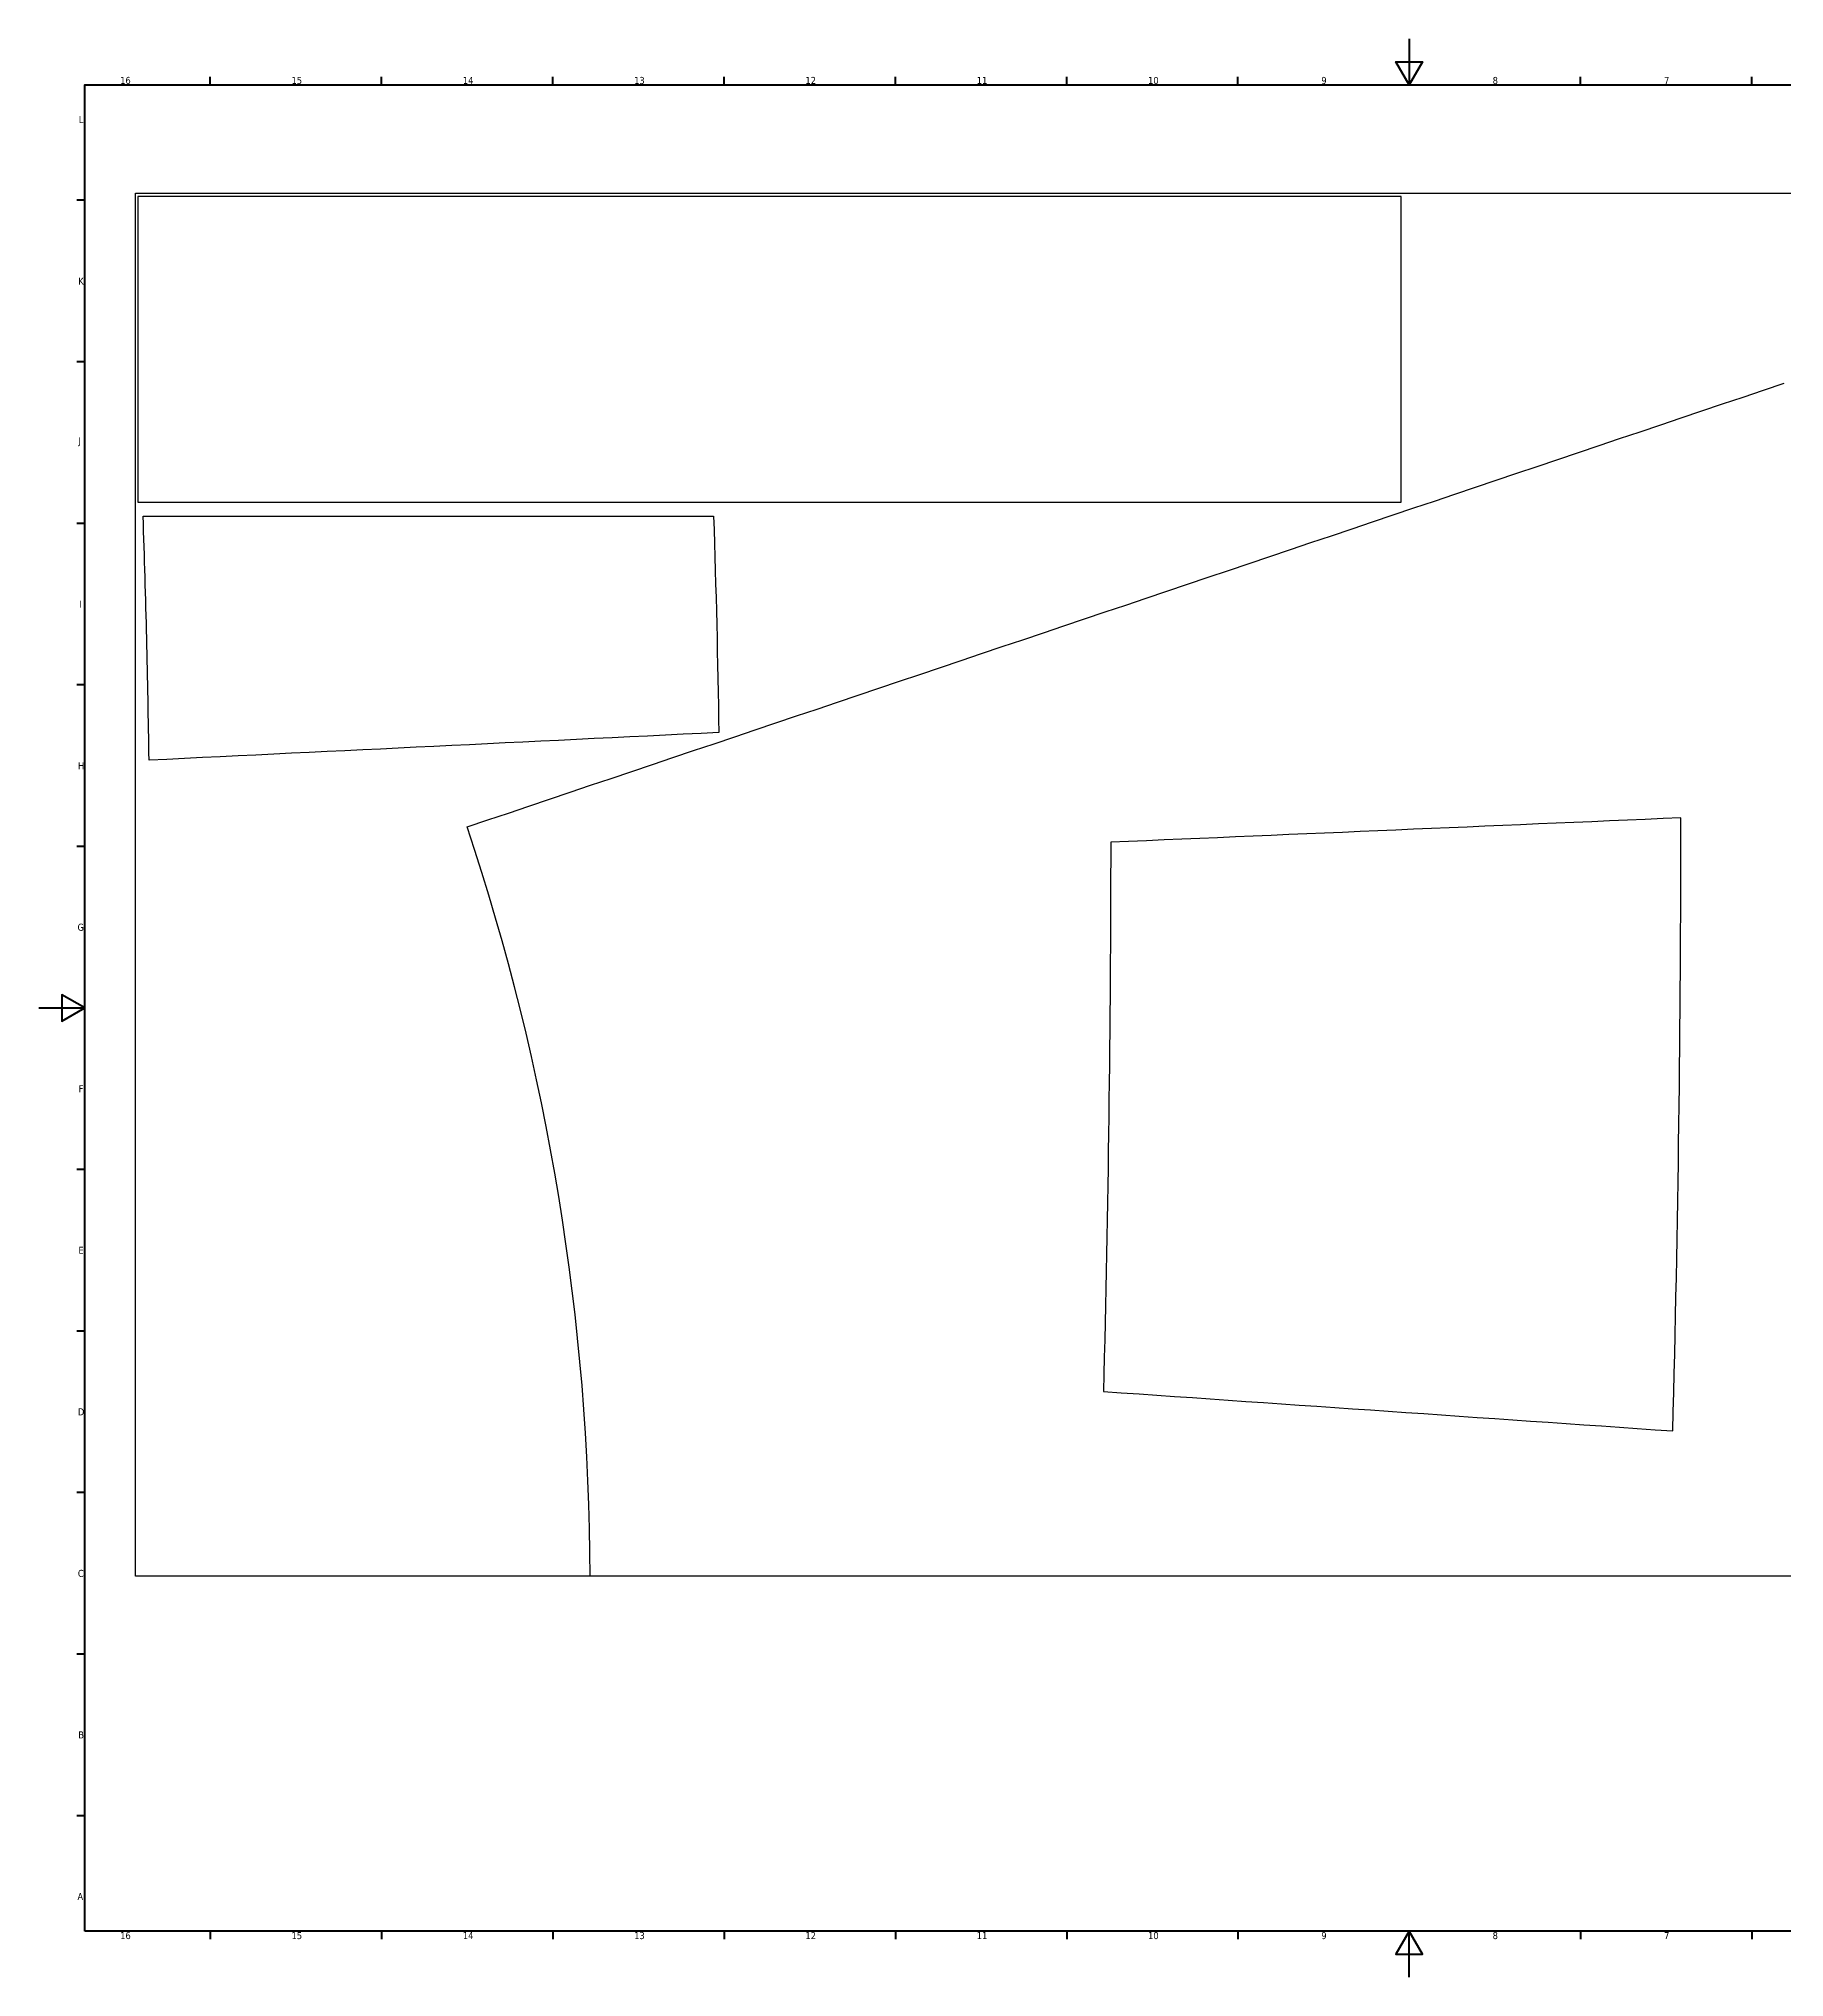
# Model space of a CAD drawing. Header units: millimetres. Extents: x 0 to 1189, y 0 to 841.
# Drawn here: x 0 to 757, y 0 to 841 of the extents above; entities that cross this region are included whole.
import ezdxf

# ---------------------------------------------------------------- set-up
doc = ezdxf.new("R2010")
doc.units = ezdxf.units.MM
doc.layers.add('Border (ANSI)', color=7, linetype='Continuous', lineweight=70)
doc.layers.add('Sketch Geometry (ANSI)', color=7, linetype='Continuous', lineweight=25)
doc.styles.add('Note Text (ANSI)', font='tahoma.ttf')

# ---------------------------------------------------------------- blocks, each defined once
blk = doc.blocks.new('Borders Default Border')
at = {"layer": 'Border (ANSI)'}
for p, q in [((74.31, 821), (74.31, 824.45)), ((148.63, 821), (148.63, 824.45)), ((222.94, 821), (222.94, 824.45)), ((297.25, 821), (297.25, 824.45)), ((371.56, 821), (371.56, 824.45)), ((445.88, 821), (445.88, 824.45)), ((520.19, 821), (520.19, 824.45)), ((668.81, 821), (668.81, 824.45)), ((743.12, 821), (743.12, 824.45)), ((20, 770.92), (16.55, 770.92)), ((20, 700.83), (16.55, 700.83)), ((20, 630.75), (16.55, 630.75)), ((20, 560.67), (16.55, 560.67)), ((20, 490.58), (16.55, 490.58)), ((20, 350.42), (16.55, 350.42)), ((20, 280.33), (16.55, 280.33)), ((20, 210.25), (16.55, 210.25)), ((20, 140.17), (16.55, 140.17)), ((20, 70.08), (16.55, 70.08)), ((74.31, 20), (74.31, 16.55)), ((148.63, 20), (148.63, 16.55)), ((222.94, 20), (222.94, 16.55)), ((297.25, 20), (297.25, 16.55)), ((371.56, 20), (371.56, 16.55)), ((445.88, 20), (445.88, 16.55)), ((520.19, 20), (520.19, 16.55)), ((668.81, 20), (668.81, 16.55)), ((743.12, 20), (743.12, 16.55))]:
    blk.add_line(p, q, dxfattribs=at)
at = {"layer": 'Border (ANSI)', "flags": 128}
for points in [[(594.5, 841), (594.5, 821), (588.73, 831), (600.27, 831), (594.5, 821)], [(20, 20), (20, 821), (1169, 821), (1169, 20), (20, 20)], [(0, 420.5), (20, 420.5), (10, 426.27), (10, 414.73), (20, 420.5)], [(594.5, 0), (594.5, 20), (588.73, 10), (600.27, 10), (594.5, 20)]]:
    blk.add_lwpolyline(points, dxfattribs=at)
at = {"layer": 'Border (ANSI)', "attachment_point": 7, "style": 'Note Text (ANSI)'}
for s, insert, char_height in [('16', (35.32, 821.34), 3.048), ('15', (109.64, 821.34), 3.048), ('14', (183.95, 821.4), 3.048), ('13', (258.26, 821.34), 3.048), ('12', (332.57, 821.4), 3.048), ('11', (406.89, 821.4), 3.048), ('10', (481.2, 821.34), 3.048), ('9', (556.34, 821.34), 3.05), ('8', (630.66, 821.33), 3.05), ('7', (705.03, 821.4), 3.05), ('L', (17.34, 804.43), 3.05), ('K', (17.15, 734.35), 3.05), ('J', (17.22, 664.23), 3.05), ('I', (17.48, 594.18), 3.05), ('H', (16.97, 524.1), 3.05), ('G', (16.81, 453.96), 3.05), ('F', (17.29, 383.93), 3.05), ('E', (17.21, 313.85), 3.05), ('D', (16.96, 243.77), 3.05), ('C', (16.95, 173.63), 3.05), ('B', (17.15, 103.6), 3.05), ('A', (16.78, 33.52), 3.05), ('16', (35.32, 16.49), 3.048), ('15', (109.64, 16.49), 3.048), ('14', (183.95, 16.55), 3.048), ('13', (258.26, 16.49), 3.048), ('12', (332.57, 16.55), 3.048), ('11', (406.89, 16.55), 3.048), ('10', (481.2, 16.49), 3.048), ('9', (556.34, 16.49), 3.05), ('8', (630.66, 16.48), 3.05), ('7', (705.03, 16.55), 3.05)]:
    blk.add_mtext(s, dxfattribs=dict(at, insert=insert, char_height=char_height))

msp = doc.modelspace()

# ---------------------------------------------------------------- linework, layer by layer
for p, q in [((591, 772.64), (43, 772.64)), ((43, 772.64), (43, 640)), ((591, 640), (591, 772.64)), ((43, 640), (591, 640))]:
    msp.add_line(p, q)
msp.add_arc((-791.15, 171.97), 1030.28, 0.11261, 18.50991)
for points in [[(185.84, 499.06), (376.27, 563.23), (566.71, 627.4), (757.14, 691.57)], [(45.26, 633.83), (127.75, 633.82), (210.24, 633.81), (292.72, 633.81)], [(47.83, 527.98), (47.35, 563.27), (46.49, 598.56), (45.26, 633.83)], [(292.72, 633.81), (293.76, 602.56), (294.52, 571.27), (295, 540)], [(295, 540), (212.61, 536), (130.22, 531.99), (47.83, 527.98)], [(712.32, 502.99), (629.88, 499.47), (547.43, 495.94), (464.99, 492.41)], [(708.81, 237.02), (711.15, 325.65), (712.32, 414.33), (712.32, 502.99)], [(464.99, 492.41), (464.91, 412.98), (463.86, 333.53), (461.85, 254.13)], [(461.85, 254.13), (544.17, 248.42), (626.49, 242.72), (708.81, 237.02)], [(842, 174), (641.04, 174), (440.09, 174), (239.13, 174)]]:
    msp.add_open_spline(points, degree=3)
at = {"layer": 'Sketch Geometry (ANSI)'}
for p, q in [((42, 774), (842, 774)), ((42, 174), (42, 774)), ((842, 174), (42, 174))]:
    msp.add_line(p, q, dxfattribs=at)

# ---------------------------------------------------------------- block references
msp.add_blockref('Borders Default Border', (0, 0))

doc.saveas('drawing.dxf')
